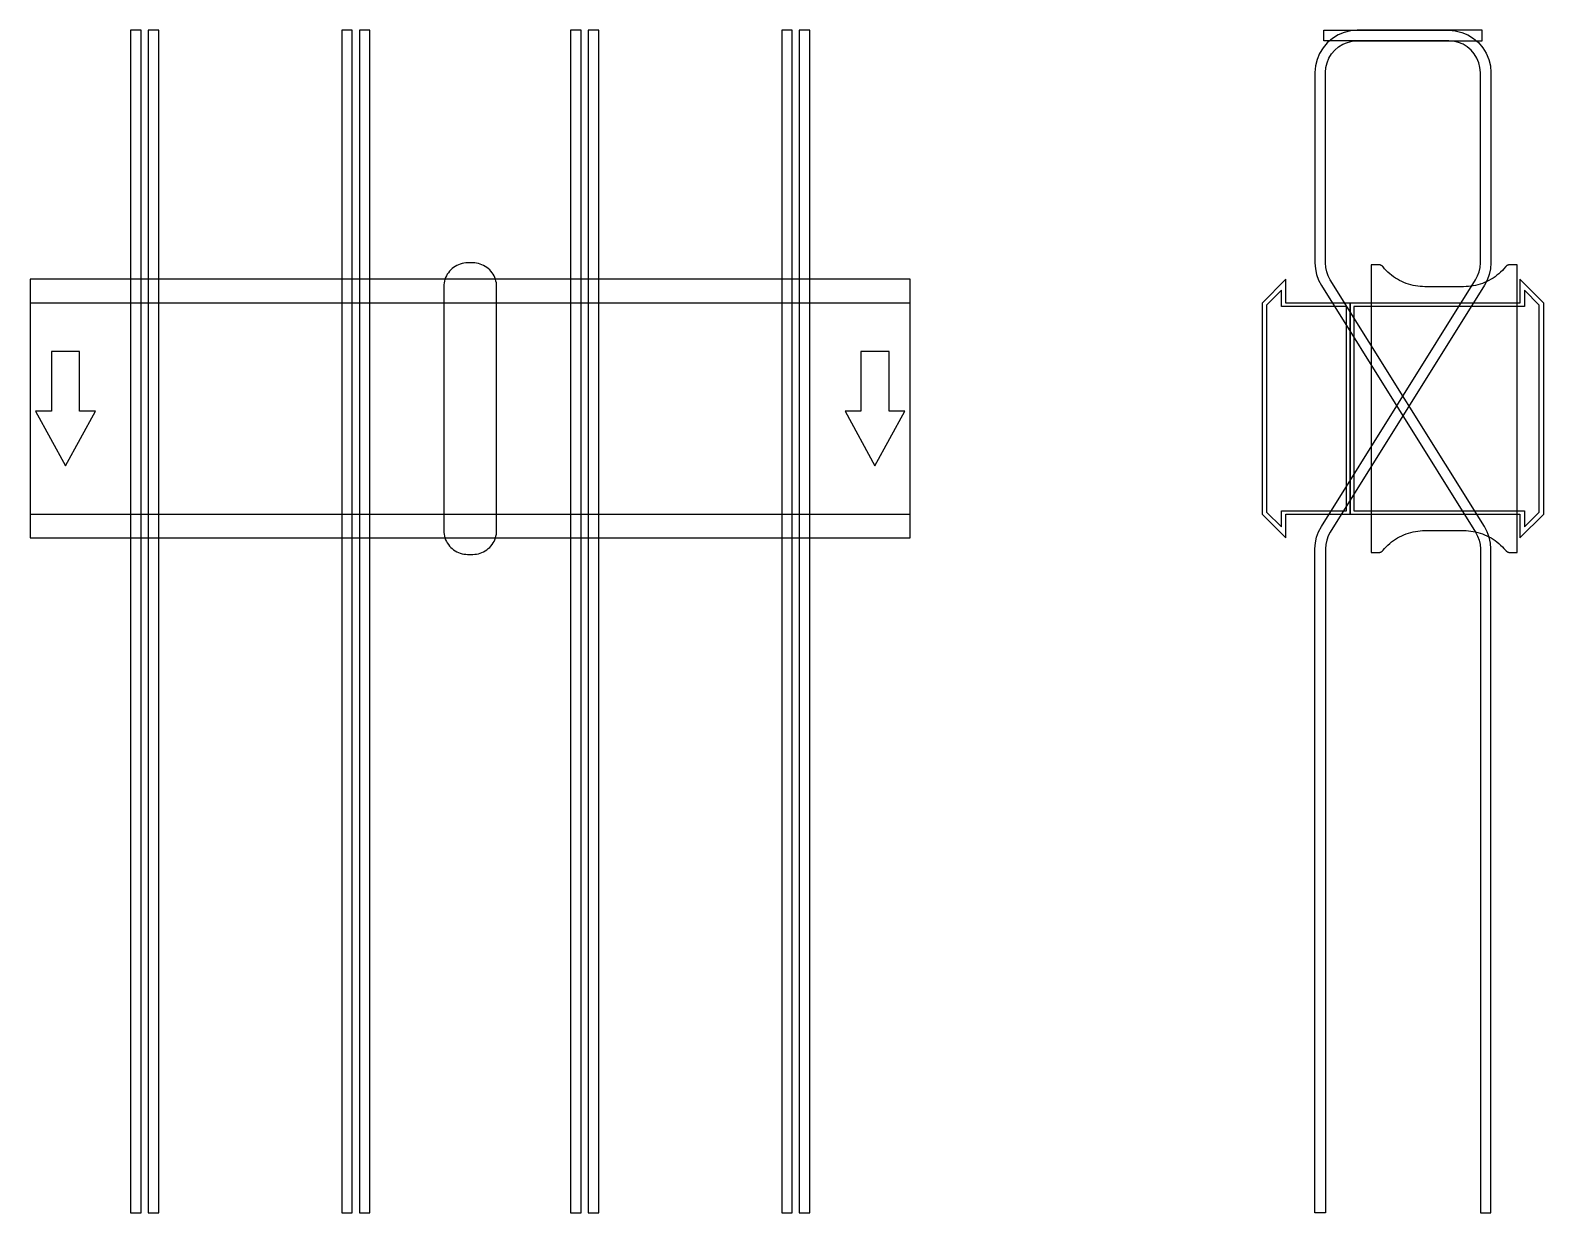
# Model space of a CAD drawing. Extents: x 0 to 860, y -457 to 215.
import ezdxf

# ---------------------------------------------------------------- set-up
doc = ezdxf.new("R2010")
doc.units = 0
doc.layers.add('Halfen', color=7, linetype='CONTINUOUS')

msp = doc.modelspace()

# ---------------------------------------------------------------- linework, layer by layer
at = {"layer": 'Halfen', "color": 7}
for points in [[(730, -456.898), (730, -79.686), (730.234, -76.346), (730.93, -73.071), (732.075, -69.925), (733.647, -66.968), (821.265, 73.25), (822.444, 75.467), (823.303, 77.827), (823.825, 80.283), (824, 82.788), (824, 191), (823.778, 193.816), (823.119, 196.562), (822.038, 199.172), (820.562, 201.58), (818.728, 203.728), (816.58, 205.562), (814.172, 207.038), (811.562, 208.119), (808.816, 208.778), (806, 209), (735, 209), (735, 215), (806, 215), (809.754, 214.705), (813.416, 213.825), (816.896, 212.384), (820.107, 210.416), (822.971, 207.971), (825.416, 205.107), (827.384, 201.896), (828.825, 198.416), (829.705, 194.754), (830, 191), (830, 82.788), (829.766, 79.448), (829.07, 76.173), (827.925, 73.027), (826.353, 70.07), (738.735, -70.148), (737.556, -72.365), (736.697, -74.725), (736.175, -77.181), (736, -79.686), (736, -456.898)], [(63, -456.927), (63, 214.971), (57, 214.971), (57, -456.927)], [(73, -456.927), (73, 214.971), (67, 214.971), (67, -456.927)], [(183, -456.927), (183, 214.971), (177, 214.971), (177, -456.927)], [(193, -456.927), (193, 214.971), (187, 214.971), (187, -456.927)], [(313, -456.927), (313, 214.971), (307, 214.971), (307, -456.927)], [(323, -456.927), (323, 214.971), (317, 214.971), (317, -456.927)], [(433, -456.927), (433, 214.971), (427, 214.971), (427, -456.927)], [(443, -456.927), (443, 214.971), (437, 214.971), (437, -456.927)], [(830, -456.927), (830, -79.715), (829.766, -76.375), (829.07, -73.1), (827.925, -69.953), (826.353, -66.997), (738.735, 73.221), (737.556, 75.438), (736.697, 77.798), (736.175, 80.255), (736, 82.76), (736, 190.971), (736.222, 193.787), (736.881, 196.534), (737.962, 199.143), (739.438, 201.551), (741.272, 203.699), (743.42, 205.534), (745.828, 207.009), (748.438, 208.09), (751.184, 208.75), (754, 208.971), (825, 208.971), (825, 214.971), (754, 214.971), (750.246, 214.676), (746.584, 213.797), (743.104, 212.355), (739.893, 210.388), (737.029, 207.942), (734.584, 205.078), (732.616, 201.867), (731.175, 198.388), (730.295, 194.726), (730, 190.971), (730, 82.76), (730.234, 79.419), (730.93, 76.144), (732.075, 72.998), (733.647, 70.042), (821.265, -70.177), (822.444, -72.394), (823.303, -74.754), (823.825, -77.21), (824, -79.715), (824, -456.927)], [(265, -69.3), (265, -56.8), (265, 69.3), (264.958, 70.359), (264.834, 71.412), (264.627, 72.452), (264.339, 73.472), (263.972, 74.466), (263.529, 75.429), (263.011, 76.354), (262.422, 77.235), (261.765, 78.068), (261.046, 78.846), (260.268, 79.565), (259.435, 80.222), (258.554, 80.811), (257.629, 81.329), (256.666, 81.772), (255.672, 82.139), (254.652, 82.427), (253.612, 82.634), (252.559, 82.758), (251.5, 82.8), (248.5, 82.8), (247.441, 82.758), (246.388, 82.634), (245.348, 82.427), (244.328, 82.139), (243.334, 81.772), (242.371, 81.329), (241.446, 80.811), (240.565, 80.222), (239.732, 79.565), (238.954, 78.846), (238.235, 78.068), (237.578, 77.235), (236.989, 76.354), (236.471, 75.429), (236.028, 74.466), (235.661, 73.472), (235.373, 72.452), (235.166, 71.412), (235.042, 70.359), (235, 69.3), (235, -56.8), (235, -69.3), (235.042, -70.359), (235.166, -71.412), (235.373, -72.452), (235.661, -73.472), (236.028, -74.466), (236.471, -75.429), (236.989, -76.354), (237.578, -77.235), (238.235, -78.068), (238.954, -78.846), (239.732, -79.565), (240.565, -80.222), (241.446, -80.811), (242.371, -81.329), (243.334, -81.772), (244.328, -82.139), (245.348, -82.427), (246.388, -82.634), (247.441, -82.758), (248.5, -82.8), (251.5, -82.8), (252.559, -82.758), (253.612, -82.634), (254.652, -82.427), (255.672, -82.139), (256.666, -81.772), (257.629, -81.329), (258.554, -80.811), (259.435, -80.222), (260.268, -79.565), (261.046, -78.846), (261.765, -78.068), (262.422, -77.235), (263.011, -76.354), (263.529, -75.429), (263.972, -74.466), (264.339, -73.472), (264.627, -72.452), (264.834, -71.412), (264.958, -70.359), (265, -69.3)], [(845, -81.8), (845, 81.8), (841, 81.8), (840.846, 81.797), (840.691, 81.786), (840.538, 81.769), (840.385, 81.746), (840.234, 81.715), (840.084, 81.678), (839.936, 81.634), (839.789, 81.584), (839.646, 81.527), (839.505, 81.464), (839.366, 81.395), (839.231, 81.32), (839.1, 81.239), (838.972, 81.153), (838.848, 81.06), (838.728, 80.963), (838.613, 80.86), (838.502, 80.752), (838.397, 80.639), (838.296, 80.522), (837.41, 79.491), (836.479, 78.5), (835.505, 77.551), (834.491, 76.646), (833.437, 75.787), (832.347, 74.975), (831.222, 74.211), (830.064, 73.499), (828.876, 72.838), (827.66, 72.23), (826.418, 71.676), (825.153, 71.178), (823.867, 70.736), (822.563, 70.351), (821.243, 70.024), (819.911, 69.756), (818.567, 69.547), (817.216, 69.397), (815.859, 69.307), (814.5, 69.277), (792.5, 69.277), (791.141, 69.307), (789.784, 69.397), (788.433, 69.547), (787.089, 69.756), (785.757, 70.024), (784.437, 70.351), (783.133, 70.736), (781.847, 71.178), (780.582, 71.676), (779.34, 72.23), (778.124, 72.838), (776.936, 73.499), (775.778, 74.211), (774.653, 74.975), (773.563, 75.787), (772.509, 76.646), (771.495, 77.551), (770.521, 78.5), (769.59, 79.491), (768.704, 80.522), (768.603, 80.639), (768.498, 80.752), (768.387, 80.86), (768.272, 80.963), (768.152, 81.06), (768.028, 81.153), (767.9, 81.239), (767.769, 81.32), (767.634, 81.395), (767.495, 81.464), (767.354, 81.527), (767.211, 81.584), (767.064, 81.634), (766.916, 81.678), (766.766, 81.715), (766.615, 81.746), (766.462, 81.769), (766.309, 81.786), (766.154, 81.797), (766, 81.8), (762, 81.8), (762, -81.8), (766, -81.8), (766.154, -81.797), (766.309, -81.786), (766.462, -81.769), (766.615, -81.746), (766.766, -81.715), (766.916, -81.678), (767.064, -81.634), (767.211, -81.584), (767.354, -81.527), (767.495, -81.464), (767.634, -81.395), (767.769, -81.32), (767.9, -81.239), (768.028, -81.153), (768.152, -81.06), (768.272, -80.963), (768.387, -80.86), (768.498, -80.752), (768.603, -80.639), (768.704, -80.522), (769.59, -79.491), (770.521, -78.5), (771.495, -77.551), (772.509, -76.646), (773.563, -75.787), (774.653, -74.975), (775.778, -74.211), (776.936, -73.499), (778.124, -72.838), (779.34, -72.23), (780.582, -71.676), (781.847, -71.178), (783.133, -70.736), (784.437, -70.351), (785.757, -70.024), (787.089, -69.756), (788.433, -69.547), (789.784, -69.397), (791.141, -69.307), (792.5, -69.277), (814.5, -69.277), (815.859, -69.307), (817.216, -69.397), (818.567, -69.547), (819.911, -69.756), (821.243, -70.024), (822.563, -70.351), (823.867, -70.736), (825.153, -71.178), (826.418, -71.676), (827.66, -72.23), (828.876, -72.838), (830.064, -73.499), (831.222, -74.211), (832.347, -74.975), (833.437, -75.787), (834.491, -76.646), (835.505, -77.551), (836.479, -78.5), (837.41, -79.491), (838.296, -80.522), (838.397, -80.639), (838.502, -80.752), (838.613, -80.86), (838.728, -80.963), (838.848, -81.06), (838.972, -81.153), (839.1, -81.239), (839.231, -81.32), (839.366, -81.395), (839.505, -81.464), (839.646, -81.527), (839.789, -81.584), (839.936, -81.634), (840.084, -81.678), (840.234, -81.715), (840.385, -81.746), (840.538, -81.769), (840.691, -81.786), (840.846, -81.797), (841, -81.8)], [(0, -73.5), (500, -73.5), (500, 73.5), (0, 73.5)], [(750, -60), (750, 60), (713.5, 60), (713.5, 73.5), (700, 60), (700, -60), (713.5, -73.5), (713.5, -60)], [(860, -60), (860, 60), (846.5, 73.5), (846.5, 60), (750, 60), (750, -60), (846.5, -60), (846.5, -73.5)], [(748, -58), (748, 58), (711, 58), (711, 67.25), (702.5, 58.75), (702.5, -58.75), (711, -67.25), (711, -58)], [(857.5, -58.75), (857.5, 58.75), (849, 67.25), (849, 58), (752, 58), (752, -58), (849, -58), (849, -67.25)], [(0, -60), (500, -60), (500, 60), (0, 60)], [(20, -32.5), (37, -1.5), (28, -1.5), (28, 32.5), (12, 32.5), (12, -1.5), (3, -1.5)], [(480, -32.5), (497, -1.5), (488, -1.5), (488, 32.5), (472, 32.5), (472, -1.5), (463, -1.5)]]:
    msp.add_lwpolyline(points, close=True, dxfattribs=at)

doc.saveas('drawing.dxf')
